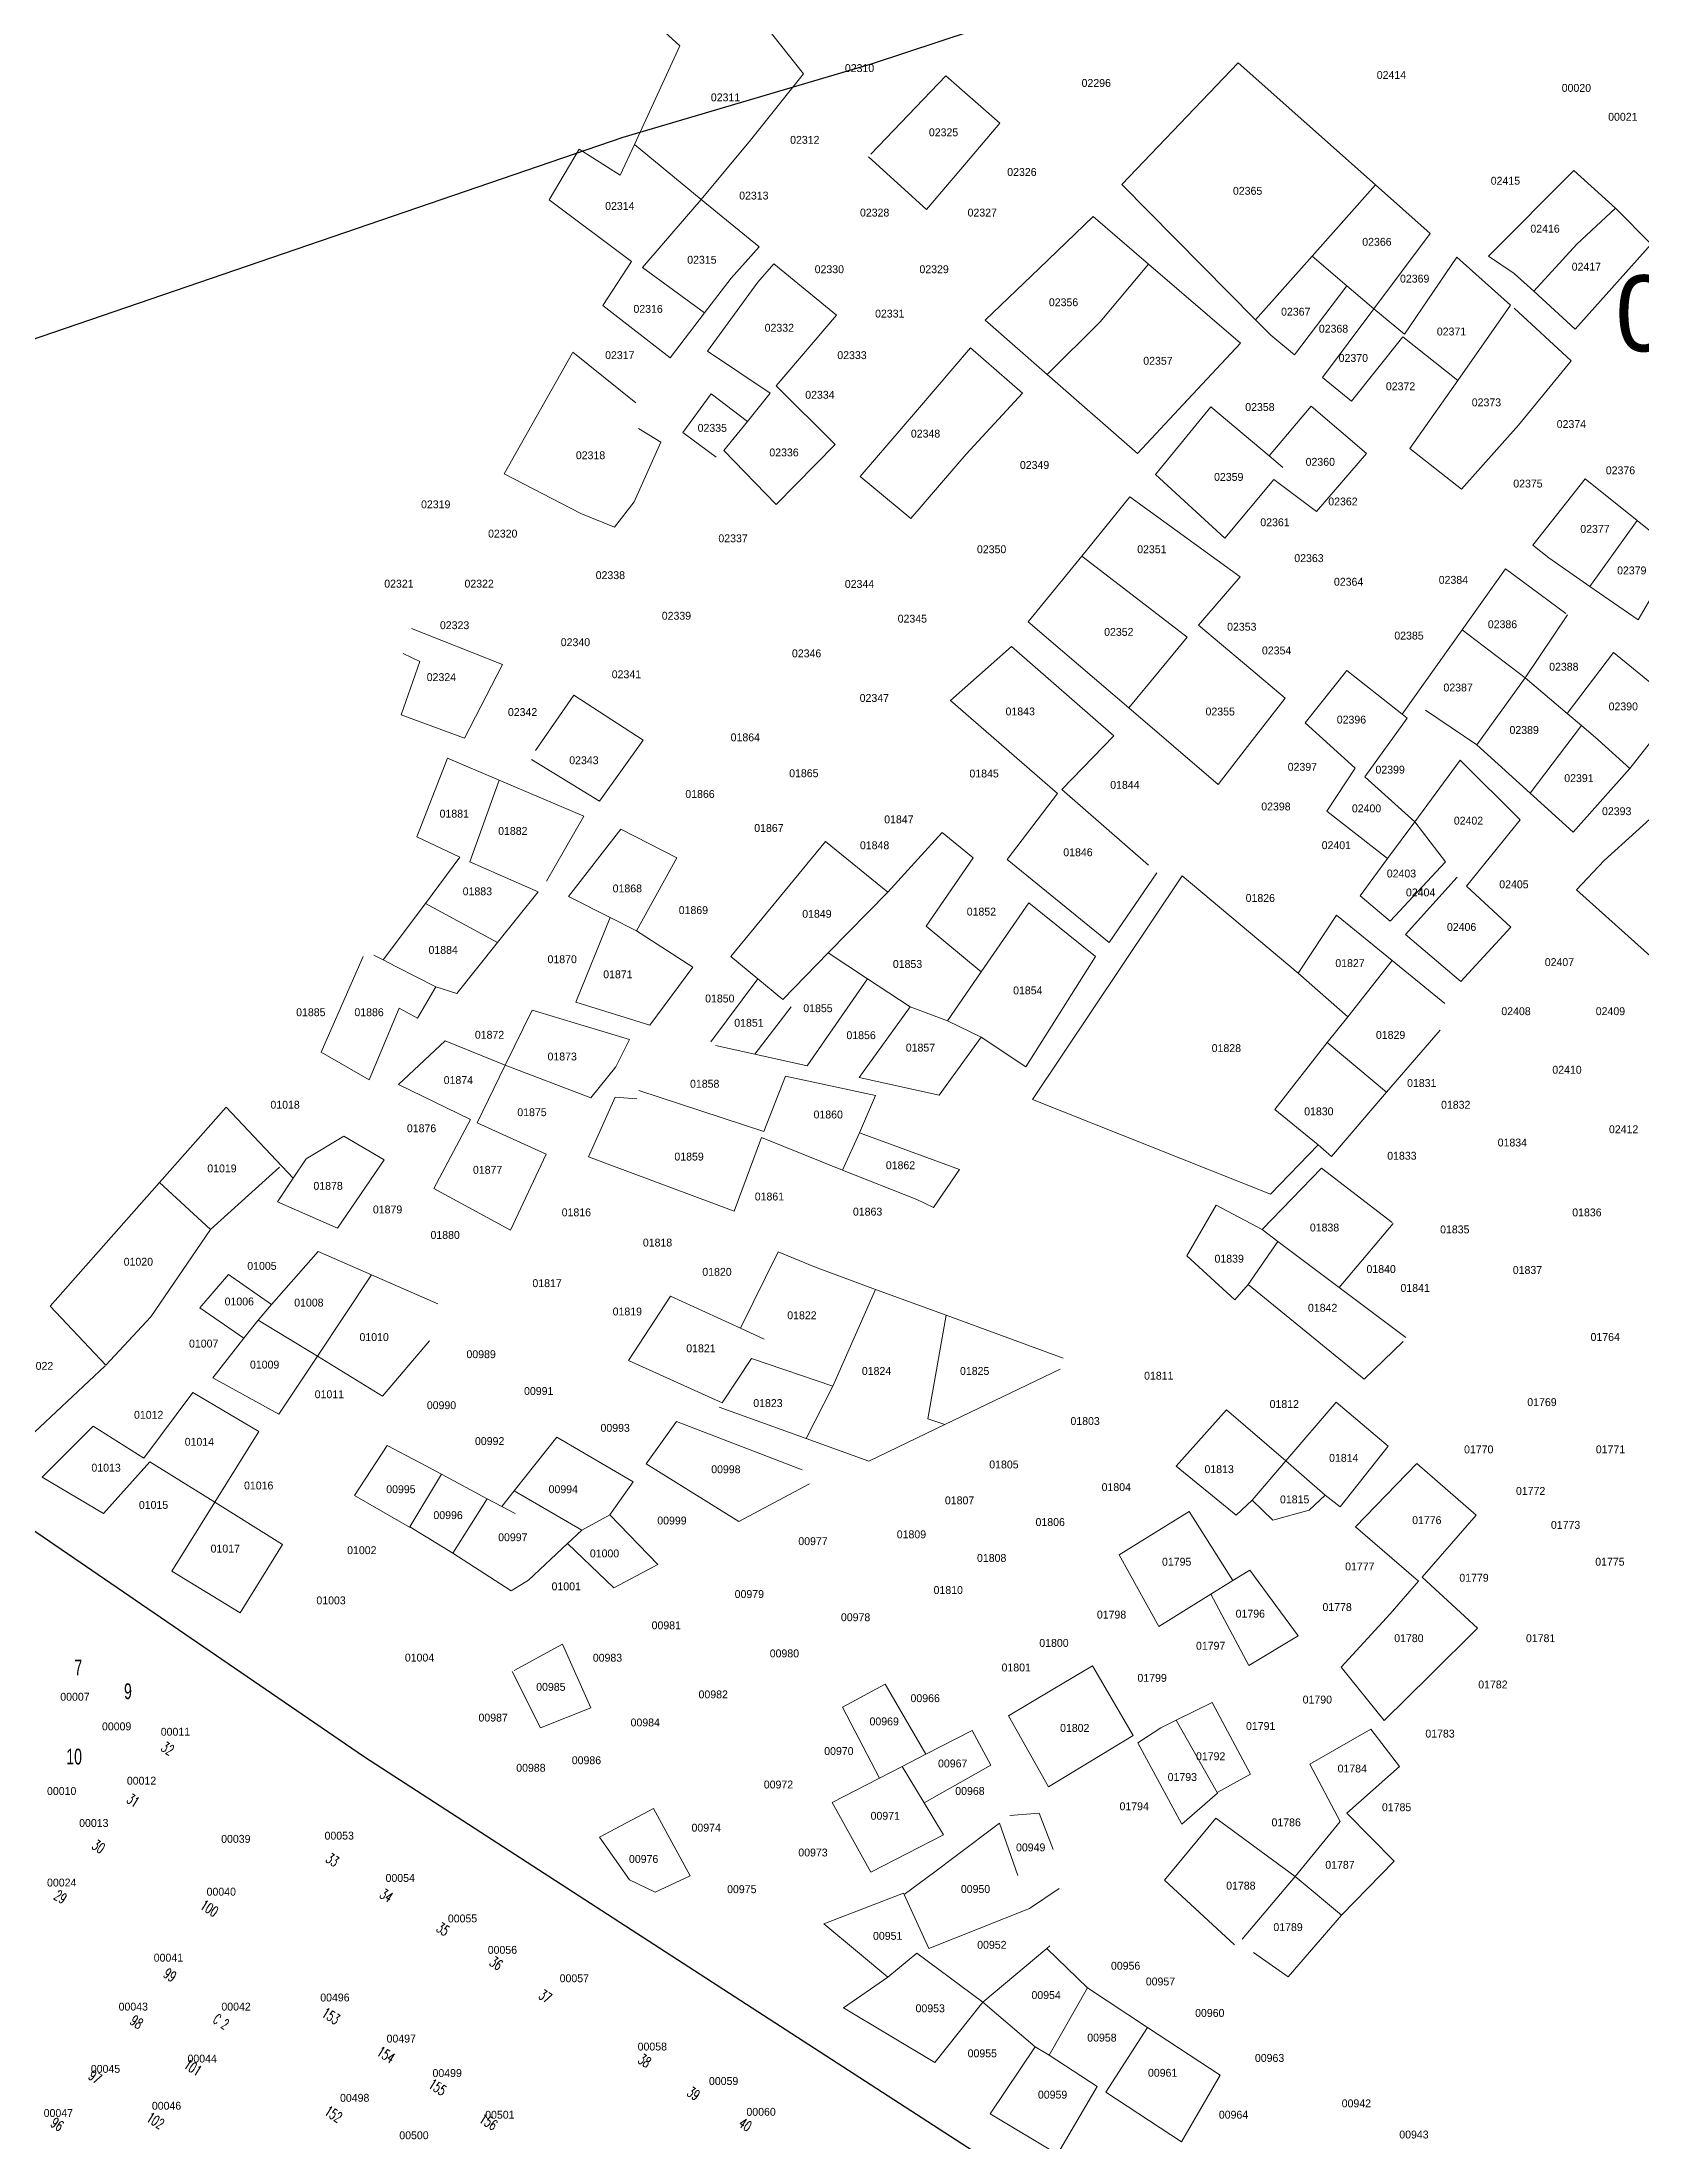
# Model space of a CAD drawing. Header units: metres. Extents: x 245232 to 248406, y 1633796 to 1637634.
# Drawn here: x 247578.4 to 247882.7, y 1635361.4 to 1635761 of the extents above; entities that cross this region are included whole.
import ezdxf
from ezdxf.enums import TextEntityAlignment as Align

# ---------------------------------------------------------------- set-up
doc = ezdxf.new("R2010")
doc.units = ezdxf.units.M
doc.header["$MEASUREMENT"] = 0
for name, color, linetype in [('historique_numero_parcelle', 7, 'Continuous'), ('limites_sections', 7, 'Continuous'), ('numero_lot', 7, 'Continuous')]:
    doc.layers.add(name, color=color, linetype=linetype)
doc.layers.add('LIMITES_PARCELLES', color=7, linetype='Continuous', lineweight=0, true_color=0xffffff)
doc.styles.add('Style-ENGINEERING', font='ENGINEERING.shx')
doc.styles.add('Style-FANCY', font='FANCY.shx')
doc.styles.add('Style-STANDARD', font='STANDARD.shx')

msp = doc.modelspace()

# ---------------------------------------------------------------- linework, layer by layer
at = {"layer": 'limites_parcelles'}
for p, q in [((247699.682, 1635760.267), (247695.449, 1635764.077)), ((247715.895, 1635764.123), (247723.198, 1635754.915)), ((247691.057, 1635741.485), (247699.682, 1635760.267)), ((247723.198, 1635754.915), (247713.144, 1635742.321)), ((247735.983, 1635739.629), (247750.271, 1635754.552)), ((247750.271, 1635754.552), (247760.562, 1635745.511)), ((247783.759, 1635733.87), (247805.852, 1635757.021)), ((247805.852, 1635757.021), (247832.009, 1635733.763)), ((247713.144, 1635742.321), (247703.725, 1635730.997)), ((247760.562, 1635745.511), (247754.207, 1635738.048)), ((247674.812, 1635730.951), (247680.527, 1635740.582)), ((247680.527, 1635740.582), (247688.358, 1635735.608)), ((247688.358, 1635735.608), (247691.057, 1635741.485)), ((247691.057, 1635741.485), (247703.725, 1635730.997)), ((247746.573, 1635729.083), (247735.555, 1635739.144)), ((247754.207, 1635738.048), (247746.573, 1635729.083)), ((247809.162, 1635708.111), (247783.759, 1635733.87)), ((247853.477, 1635720.244), (247869.749, 1635736.516)), ((247869.749, 1635736.516), (247877.686, 1635729.372)), ((247690.475, 1635719.203), (247674.812, 1635730.951)), ((247692.612, 1635718.085), (247703.725, 1635730.997)), ((247703.725, 1635730.997), (247714.766, 1635722.019)), ((247832.009, 1635733.763), (247819.958, 1635720.233)), ((247832.009, 1635733.763), (247842.38, 1635724.541)), ((247768.089, 1635717.96), (247778.273, 1635727.75)), ((247778.273, 1635727.75), (247788.85, 1635718.669)), ((247870.278, 1635722.493), (247877.686, 1635729.372)), ((247877.686, 1635729.372), (247884.433, 1635722.493)), ((247714.766, 1635722.019), (247709.419, 1635716.028)), ((247842.38, 1635724.541), (247831.674, 1635710.176)), ((247862.094, 1635713.552), (247870.278, 1635722.493)), ((247884.433, 1635722.493), (247870.013, 1635706.354)), ((247685.066, 1635710.835), (247690.475, 1635719.203)), ((247704.382, 1635709.43), (247692.612, 1635718.085)), ((247714.499, 1635715.288), (247717.567, 1635718.764)), ((247717.567, 1635718.764), (247729.48, 1635709.01)), ((247757.768, 1635708.038), (247768.089, 1635717.96)), ((247788.85, 1635718.669), (247779.609, 1635707.74)), ((247788.85, 1635718.669), (247806.319, 1635703.672)), ((247819.958, 1635720.233), (247809.162, 1635708.111)), ((247819.958, 1635720.233), (247826.549, 1635714.576)), ((247837.535, 1635705.385), (247847.477, 1635720.01)), ((247847.477, 1635720.01), (247857.703, 1635710.916)), ((247858.371, 1635716.937), (247853.477, 1635720.244)), ((247709.419, 1635716.028), (247704.382, 1635709.43)), ((247704.959, 1635702.119), (247714.499, 1635715.288)), ((247826.549, 1635714.576), (247816.624, 1635701.45)), ((247831.674, 1635710.176), (247826.549, 1635714.576)), ((247862.094, 1635713.552), (247858.371, 1635716.937)), ((247697.828, 1635700.845), (247685.066, 1635710.835)), ((247821.941, 1635697.117), (247831.674, 1635710.176)), ((247831.674, 1635710.176), (247837.535, 1635705.385)), ((247857.703, 1635710.916), (247847.636, 1635696.575)), ((247858.371, 1635710.322), (247869.254, 1635700.303)), ((247870.013, 1635706.354), (247862.094, 1635713.552)), ((247704.382, 1635709.43), (247697.828, 1635700.845)), ((247729.48, 1635709.01), (247718.012, 1635695.543)), ((247769.57, 1635697.691), (247757.768, 1635708.038)), ((247779.609, 1635707.74), (247769.57, 1635697.691)), ((247812.069, 1635705.163), (247809.162, 1635708.111)), ((247679.318, 1635701.942), (247691.322, 1635692.322)), ((247716.879, 1635694.142), (247704.959, 1635702.119)), ((247744.887, 1635690.992), (247754.99, 1635702.746)), ((247754.99, 1635702.746), (247764.87, 1635694.155)), ((247806.319, 1635703.672), (247796.313, 1635692.922)), ((247816.624, 1635701.45), (247812.069, 1635705.163)), ((247837.192, 1635704.88), (247827.418, 1635692.654)), ((247847.636, 1635696.575), (247837.192, 1635704.88)), ((247666.239, 1635678.775), (247679.257, 1635701.847)), ((247869.254, 1635700.303), (247859.205, 1635688.053)), ((247700.238, 1635686.675), (247705.67, 1635693.991)), ((247705.67, 1635693.991), (247712.522, 1635688.757)), ((247712.522, 1635688.757), (247716.879, 1635694.142)), ((247718.012, 1635695.543), (247729.21, 1635684.384)), ((247764.87, 1635694.155), (247754.12, 1635682.533)), ((247786.74, 1635682.638), (247769.57, 1635697.691)), ((247827.418, 1635692.654), (247821.941, 1635697.117)), ((247838.528, 1635683.599), (247847.636, 1635696.575)), ((247733.955, 1635678.272), (247744.887, 1635690.992)), ((247796.313, 1635692.922), (247786.74, 1635682.638)), ((247790.179, 1635678.669), (247800.712, 1635691.534)), ((247800.712, 1635691.534), (247811.772, 1635682.238)), ((247811.772, 1635682.238), (247819.781, 1635691.706)), ((247819.781, 1635691.706), (247830.264, 1635682.638)), ((247691.851, 1635687.453), (247696.084, 1635684.808)), ((247706.562, 1635681.95), (247700.238, 1635686.675)), ((247708.043, 1635683.22), (247712.522, 1635688.757)), ((247859.205, 1635688.053), (247848.359, 1635675.882)), ((247696.084, 1635684.808), (247691.004, 1635673.483)), ((247717.992, 1635672.954), (247708.043, 1635683.22)), ((247729.21, 1635684.384), (247717.992, 1635672.954)), ((247754.12, 1635682.533), (247743.604, 1635670.298)), ((247811.772, 1635682.238), (247814.402, 1635680.027)), ((247830.264, 1635682.638), (247820.752, 1635671.627)), ((247848.359, 1635675.882), (247838.528, 1635683.599)), ((247680.844, 1635671.261), (247666.239, 1635678.775)), ((247743.604, 1635670.298), (247733.955, 1635678.272)), ((247803.359, 1635666.549), (247790.179, 1635678.669)), ((247776.118, 1635663.135), (247785.285, 1635674.436)), ((247785.285, 1635674.436), (247797.486, 1635665.57)), ((247812.682, 1635677.712), (247803.359, 1635666.549)), ((247820.752, 1635671.627), (247812.682, 1635677.712)), ((247861.957, 1635665.207), (247871.901, 1635677.844)), ((247871.901, 1635677.844), (247881.756, 1635669.92)), ((247687.261, 1635668.631), (247680.844, 1635671.261)), ((247691.004, 1635673.483), (247687.261, 1635668.631)), ((247872.805, 1635657.372), (247881.756, 1635669.92)), ((247881.756, 1635669.92), (247889.427, 1635663.752)), ((247765.97, 1635650.623), (247776.118, 1635663.135)), ((247776.118, 1635663.135), (247788.184, 1635653.845)), ((247797.486, 1635665.57), (247806.233, 1635659.213)), ((247864.986, 1635662.829), (247861.957, 1635665.207)), ((247872.805, 1635657.372), (247864.986, 1635662.829)), ((247888.733, 1635662.653), (247881.946, 1635650.991)), ((247806.233, 1635659.213), (247798.315, 1635649.997)), ((247848.489, 1635649.101), (247856.739, 1635660.711)), ((247856.739, 1635660.711), (247868.232, 1635652.211)), ((247881.946, 1635650.991), (247872.805, 1635657.372)), ((247785.073, 1635634.249), (247765.97, 1635650.623)), ((247788.184, 1635653.845), (247796.172, 1635647.695)), ((247798.315, 1635649.997), (247807.062, 1635642.617)), ((247868.499, 1635651.992), (247860.479, 1635639.996)), ((247648.671, 1635649.353), (247665.965, 1635642.499)), ((247751.153, 1635635.674), (247762.749, 1635645.942)), ((247762.749, 1635645.942), (247782.242, 1635628.927)), ((247796.172, 1635647.695), (247790.854, 1635641.253)), ((247837.081, 1635633.047), (247848.489, 1635649.101)), ((247860.479, 1635639.996), (247848.489, 1635649.101)), ((247646.66, 1635632.949), (247650.258, 1635643.109)), ((247650.258, 1635643.109), (247647.083, 1635644.591)), ((247665.965, 1635642.499), (247658.725, 1635628.504)), ((247807.062, 1635642.617), (247814.799, 1635636.089)), ((247868.46, 1635633.201), (247877.282, 1635644.795)), ((247877.282, 1635644.795), (247887.282, 1635636.6)), ((247790.854, 1635641.253), (247785.073, 1635634.249)), ((247818.645, 1635631.444), (247826.56, 1635641.363)), ((247826.56, 1635641.363), (247837.081, 1635633.047)), ((247860.479, 1635639.996), (247851.298, 1635627.208)), ((247860.479, 1635639.996), (247868.46, 1635633.201)), ((247672.21, 1635626.165), (247679.542, 1635636.711)), ((247679.542, 1635636.711), (247692.69, 1635628.15)), ((247771.526, 1635617.947), (247751.153, 1635635.674)), ((247802.086, 1635619.667), (247785.073, 1635634.249)), ((247814.799, 1635636.089), (247807.677, 1635626.89)), ((247889.659, 1635634.55), (247880.352, 1635622.728)), ((247658.725, 1635628.504), (247646.66, 1635632.949)), ((247828.147, 1635622.798), (247818.645, 1635631.444)), ((247838.043, 1635632.287), (247829.965, 1635621.161)), ((247837.081, 1635633.047), (247838.043, 1635632.287)), ((247851.298, 1635627.208), (247841.509, 1635633.822)), ((247861.415, 1635618.03), (247871.159, 1635630.903)), ((247871.159, 1635630.903), (247868.46, 1635633.201)), ((247874.37, 1635628.169), (247871.159, 1635630.903)), ((247692.69, 1635628.15), (247684.376, 1635616.518)), ((247782.242, 1635628.927), (247772.312, 1635618.753)), ((247807.677, 1635626.89), (247802.086, 1635619.667)), ((247861.415, 1635618.03), (247851.298, 1635627.208)), ((247880.352, 1635622.728), (247874.37, 1635628.169)), ((247649.663, 1635609.745), (247655.484, 1635624.668)), ((247655.484, 1635624.668), (247665.334, 1635620.486)), ((247684.376, 1635616.518), (247671.465, 1635624.456)), ((247822.743, 1635614.62), (247828.147, 1635622.798)), ((247839.469, 1635612.603), (247848.111, 1635624.328)), ((247848.111, 1635624.328), (247859.513, 1635612.99)), ((247880.352, 1635622.728), (247869.593, 1635610.612)), ((247665.334, 1635620.486), (247659.714, 1635604.996)), ((247665.334, 1635620.486), (247681.413, 1635613.661)), ((247761.93, 1635605.403), (247771.526, 1635617.947)), ((247772.312, 1635618.753), (247788.856, 1635604.321)), ((247829.965, 1635621.161), (247839.469, 1635612.603)), ((247869.593, 1635610.612), (247861.415, 1635618.03)), ((247834.317, 1635605.614), (247822.743, 1635614.62)), ((247875.508, 1635605.247), (247887.575, 1635616.159)), ((247681.413, 1635613.661), (247674.322, 1635601.278)), ((247678.497, 1635598.395), (247688.447, 1635611.174)), ((247688.447, 1635611.174), (247699.1, 1635605.754)), ((247744.949, 1635605.48), (247749.563, 1635610.551)), ((247749.563, 1635610.551), (247755.489, 1635605.752)), ((247834.317, 1635605.614), (247839.469, 1635612.603)), ((247839.469, 1635612.603), (247845.296, 1635604.963)), ((247859.513, 1635612.99), (247849.34, 1635600.357)), ((247657.812, 1635605.829), (247649.663, 1635609.745)), ((247709.402, 1635586.938), (247727.394, 1635608.846)), ((247727.394, 1635608.846), (247739.247, 1635599.215)), ((247651.278, 1635597.049), (247657.812, 1635605.829)), ((247659.714, 1635604.996), (247672.736, 1635599.293)), ((247699.1, 1635605.754), (247691.421, 1635591.852)), ((247739.247, 1635599.215), (247744.949, 1635605.48)), ((247755.489, 1635605.752), (247746.549, 1635592.715)), ((247781.316, 1635589.637), (247761.93, 1635605.403)), ((247766.764, 1635559.739), (247795.206, 1635602.337)), ((247790.444, 1635602.866), (247781.316, 1635589.637)), ((247795.206, 1635602.337), (247817.312, 1635583.781)), ((247829.073, 1635598.5), (247834.317, 1635605.614)), ((247834.317, 1635605.614), (247834.317, 1635605.614)), ((247845.296, 1635604.963), (247834.767, 1635593.671)), ((247837.717, 1635591.168), (247847.514, 1635602.055)), ((247870.269, 1635599.664), (247875.508, 1635605.247)), ((247672.736, 1635599.293), (247665, 1635589.607)), ((247686.431, 1635594.378), (247678.497, 1635598.395)), ((247727.925, 1635587.654), (247739.247, 1635599.215)), ((247834.767, 1635593.671), (247829.073, 1635598.5)), ((247849.34, 1635600.357), (247857.72, 1635592.565)), ((247907.416, 1635566.168), (247870.269, 1635599.664)), ((247643.278, 1635586.3), (247651.278, 1635597.049)), ((247665, 1635589.607), (247651.278, 1635597.049)), ((247679.907, 1635578.245), (247686.431, 1635594.378)), ((247686.431, 1635594.378), (247691.421, 1635591.852)), ((247757.001, 1635584.054), (247766.057, 1635597.194)), ((247766.057, 1635597.194), (247778.723, 1635586.938)), ((247817.312, 1635583.781), (247824.616, 1635594.847)), ((247824.616, 1635594.847), (247835.182, 1635586.202)), ((247691.421, 1635591.852), (247702.165, 1635584.936)), ((247746.549, 1635592.715), (247757.001, 1635584.054)), ((247848.256, 1635582.228), (247837.717, 1635591.168)), ((247857.72, 1635592.565), (247848.256, 1635582.228)), ((247631.452, 1635568.745), (247639.466, 1635586.936)), ((247641.479, 1635587.225), (247643.278, 1635586.3)), ((247643.278, 1635586.3), (247645.795, 1635585.007)), ((247665, 1635589.607), (247657.286, 1635579.948)), ((247714.525, 1635582.697), (247709.402, 1635586.938)), ((247719.244, 1635578.789), (247727.925, 1635587.654)), ((247735.359, 1635582.739), (247727.925, 1635587.654)), ((247778.723, 1635586.938), (247765.494, 1635565.983)), ((247835.182, 1635586.202), (247826.721, 1635575.452)), ((247835.182, 1635586.202), (247845.213, 1635577.995)), ((247645.795, 1635585.007), (247653.261, 1635581.17)), ((247702.165, 1635584.936), (247693.95, 1635573.92)), ((247705.603, 1635570.699), (247714.525, 1635582.697)), ((247714.525, 1635582.697), (247719.244, 1635578.789)), ((247735.359, 1635582.739), (247723.929, 1635566.132)), ((247743.48, 1635577.369), (247735.359, 1635582.739)), ((247757.001, 1635584.054), (247750.571, 1635574.723)), ((247817.312, 1635583.781), (247826.721, 1635575.452)), ((247653.261, 1635581.17), (247649.769, 1635575.243)), ((247657.286, 1635579.948), (247653.261, 1635581.17)), ((247693.95, 1635573.92), (247679.907, 1635578.245)), ((247646.276, 1635577.148), (247640.561, 1635563.496)), ((247649.769, 1635575.243), (247646.276, 1635577.148)), ((247666.485, 1635566.303), (247671.592, 1635576.756)), ((247671.592, 1635576.756), (247690.14, 1635571.169)), ((247720.831, 1635577.369), (247713.927, 1635568.347)), ((247733.764, 1635563.955), (247743.48, 1635577.369)), ((247750.571, 1635574.723), (247743.48, 1635577.369)), ((247757.027, 1635571.592), (247750.571, 1635574.723)), ((247826.721, 1635575.452), (247822.831, 1635570.61)), ((247646.197, 1635562.578), (247655.034, 1635570.881)), ((247655.034, 1635570.881), (247666.485, 1635566.303)), ((247690.14, 1635571.169), (247687.494, 1635565.983)), ((247713.927, 1635568.347), (247706.439, 1635570.005)), ((247757.027, 1635571.592), (247748.984, 1635560.585)), ((247765.494, 1635565.983), (247757.027, 1635571.592)), ((247822.831, 1635570.61), (247812.83, 1635557.83)), ((247834.104, 1635561.113), (247822.831, 1635570.61)), ((247844.287, 1635572.968), (247834.104, 1635561.113)), ((247640.561, 1635563.496), (247631.452, 1635568.745)), ((247666.485, 1635566.303), (247661.125, 1635555.335)), ((247682.765, 1635560.043), (247666.485, 1635566.303)), ((247723.929, 1635566.132), (247713.927, 1635568.347)), ((247659.877, 1635555.941), (247646.197, 1635562.578)), ((247687.494, 1635565.983), (247682.765, 1635560.043)), ((247715.651, 1635553.633), (247719.751, 1635564.182)), ((247719.751, 1635564.182), (247736.919, 1635560.48)), ((247748.984, 1635560.585), (247733.764, 1635563.955)), ((247600.687, 1635543.95), (247613.362, 1635558.31)), ((247613.362, 1635558.31), (247626.153, 1635544.769)), ((247682.309, 1635548.838), (247687.389, 1635560.162)), ((247687.389, 1635560.162), (247691.516, 1635559.845)), ((247691.871, 1635561.434), (247715.651, 1635553.633)), ((247736.919, 1635560.48), (247733.849, 1635553.389)), ((247812.008, 1635541.747), (247766.764, 1635559.739)), ((247834.104, 1635561.113), (247823.624, 1635548.911)), ((247652.87, 1635542.794), (247659.877, 1635555.941)), ((247661.125, 1635555.335), (247674.265, 1635549.367)), ((247812.83, 1635557.83), (247821.096, 1635551.105)), ((247628.581, 1635548.461), (247635.742, 1635552.754)), ((247635.742, 1635552.754), (247643.442, 1635548.276)), ((247715.206, 1635552.491), (247709.99, 1635538.527)), ((247730.638, 1635546.326), (247715.206, 1635552.491)), ((247730.638, 1635546.326), (247733.849, 1635553.389)), ((247733.849, 1635553.389), (247752.899, 1635546.404)), ((247821.096, 1635551.105), (247812.008, 1635541.747)), ((247823.624, 1635548.911), (247821.096, 1635551.105)), ((247623.522, 1635546.88), (247610.399, 1635535.027)), ((247626.153, 1635544.769), (247628.581, 1635548.461)), ((247643.442, 1635548.276), (247634.544, 1635535.27)), ((247674.265, 1635549.367), (247667.492, 1635534.868)), ((247709.99, 1635538.527), (247682.309, 1635548.838)), ((247744.75, 1635540.689), (247730.638, 1635546.326)), ((247752.899, 1635546.404), (247747.925, 1635539.207)), ((247810.42, 1635535), (247821.765, 1635546.703)), ((247821.765, 1635546.703), (247835.159, 1635536.323)), ((247579.919, 1635520.422), (247600.687, 1635543.95)), ((247610.399, 1635535.027), (247600.687, 1635543.95)), ((247623.184, 1635540.254), (247626.153, 1635544.769)), ((247667.492, 1635534.868), (247652.87, 1635542.794)), ((247634.544, 1635535.27), (247623.184, 1635540.254)), ((247747.925, 1635539.207), (247744.75, 1635540.689)), ((247796.133, 1635529.973), (247801.689, 1635539.63)), ((247801.689, 1635539.63), (247810.42, 1635535)), ((247610.399, 1635535.027), (247599.074, 1635518.411)), ((247813.407, 1635532.759), (247810.42, 1635535)), ((247835.366, 1635536.161), (247825.124, 1635523.969)), ((247622.044, 1635520.744), (247630.859, 1635530.794)), ((247630.859, 1635530.794), (247641.047, 1635526.366)), ((247711.201, 1635516.209), (247718.393, 1635530.756)), ((247718.393, 1635530.756), (247725.277, 1635527.883)), ((247813.407, 1635532.759), (247807.774, 1635524.549)), ((247825.124, 1635523.969), (247813.407, 1635532.759)), ((247608.386, 1635520.134), (247613.847, 1635526.437)), ((247613.847, 1635526.437), (247622.044, 1635520.744)), ((247641.047, 1635526.366), (247630.749, 1635510.898)), ((247641.047, 1635526.366), (247653.628, 1635520.898)), ((247725.277, 1635527.883), (247736.918, 1635523.612)), ((247805.261, 1635521.639), (247796.133, 1635529.973)), ((247689.911, 1635510.108), (247697.876, 1635522.328)), ((247697.876, 1635522.328), (247711.201, 1635516.209)), ((247736.918, 1635523.612), (247728.759, 1635505.202)), ((247736.918, 1635523.612), (247750.343, 1635518.686)), ((247807.774, 1635524.549), (247805.261, 1635521.639)), ((247829.867, 1635506.557), (247807.774, 1635524.549)), ((247825.124, 1635523.969), (247831.669, 1635519.059)), ((247590.502, 1635509.211), (247579.919, 1635520.422)), ((247599.074, 1635518.411), (247590.502, 1635509.211)), ((247616.756, 1635514.335), (247608.386, 1635520.134)), ((247619.454, 1635517.791), (247622.044, 1635520.744)), ((247750.343, 1635518.686), (247746.886, 1635498.993)), ((247750.343, 1635518.686), (247772.585, 1635510.526)), ((247831.669, 1635519.059), (247837.807, 1635514.454)), ((247610.846, 1635506.765), (247616.756, 1635514.335)), ((247616.756, 1635514.335), (247619.454, 1635517.791)), ((247630.749, 1635510.898), (247619.454, 1635517.791)), ((247715.736, 1635514.126), (247711.201, 1635516.209)), ((247630.749, 1635510.898), (247623.389, 1635499.844)), ((247643.15, 1635503.329), (247630.749, 1635510.898)), ((247652.04, 1635513.807), (247643.15, 1635503.329)), ((247707.709, 1635502.059), (247689.911, 1635510.108)), ((247713.317, 1635510.491), (247707.709, 1635502.059)), ((247728.759, 1635505.202), (247713.317, 1635510.491)), ((247837.275, 1635513.701), (247829.867, 1635506.557)), ((247590.396, 1635509.097), (247574.839, 1635494.492)), ((247623.389, 1635499.844), (247610.846, 1635506.765)), ((247772.055, 1635508.409), (247750.116, 1635497.886)), ((247597.748, 1635491.525), (247607.04, 1635503.976)), ((247607.04, 1635503.976), (247619.632, 1635496.588)), ((247728.759, 1635505.202), (247723.713, 1635495.251)), ((247814.935, 1635490.969), (247824.511, 1635502.145)), ((247824.511, 1635502.145), (247834.391, 1635493.804)), ((247693.276, 1635490.398), (247699.03, 1635498.461)), ((247699.03, 1635498.461), (247722.949, 1635489.254)), ((247723.713, 1635495.251), (247707.179, 1635501.213)), ((247746.886, 1635498.993), (247750.116, 1635497.886)), ((247794.069, 1635489.994), (247803.643, 1635500.726)), ((247803.643, 1635500.726), (247814.935, 1635490.969)), ((247578.38, 1635487.878), (247588.061, 1635497.559)), ((247588.061, 1635497.559), (247597.748, 1635491.525)), ((247619.632, 1635496.588), (247611.245, 1635483.119)), ((247668.192, 1635485.277), (247676.313, 1635495.475)), ((247676.313, 1635495.475), (247690.832, 1635486.973)), ((247735.649, 1635490.947), (247723.713, 1635495.251)), ((247750.116, 1635497.886), (247735.649, 1635490.947)), ((247598.883, 1635490.818), (247590.03, 1635480.945)), ((247611.245, 1635483.119), (247598.883, 1635490.818)), ((247637.814, 1635484.414), (247643.997, 1635493.937)), ((247643.997, 1635493.937), (247650.26, 1635490.604)), ((247650.26, 1635490.604), (247654.323, 1635488.442)), ((247710.906, 1635479.47), (247693.276, 1635490.398)), ((247808.568, 1635483.539), (247814.935, 1635490.969)), ((247814.935, 1635490.969), (247822.432, 1635484.491)), ((247834.391, 1635493.804), (247825.29, 1635482.269)), ((247828.171, 1635478.404), (247839.864, 1635490.466)), ((247839.864, 1635490.466), (247851.158, 1635480.642)), ((247590.03, 1635480.945), (247578.38, 1635487.878)), ((247654.323, 1635488.442), (247648.31, 1635478.448)), ((247654.323, 1635488.442), (247663.063, 1635483.791)), ((247690.832, 1635486.973), (247686.359, 1635480.704)), ((247724.324, 1635486.608), (247710.906, 1635479.47)), ((247805.499, 1635480.681), (247794.069, 1635489.994)), ((247603.063, 1635469.978), (247611.245, 1635483.119)), ((247611.245, 1635483.119), (247624.12, 1635475.1)), ((247648.278, 1635478.395), (247637.814, 1635484.414)), ((247656.534, 1635473.411), (247663.063, 1635483.791)), ((247663.063, 1635483.791), (247665.834, 1635482.317)), ((247665.834, 1635482.317), (247668.192, 1635485.277)), ((247665.834, 1635482.317), (247668.367, 1635480.969)), ((247668.192, 1635485.277), (247681.067, 1635477.794)), ((247808.568, 1635483.539), (247805.499, 1635480.681)), ((247812.484, 1635479.729), (247808.568, 1635483.539)), ((247822.432, 1635484.491), (247819.363, 1635481.634)), ((247825.29, 1635482.269), (247822.432, 1635484.491)), ((247648.31, 1635478.448), (247648.278, 1635478.395)), ((247656.534, 1635473.411), (247648.31, 1635478.448)), ((247681.067, 1635477.794), (247686.359, 1635480.704)), ((247686.359, 1635480.704), (247695.498, 1635471.275)), ((247783.239, 1635473.131), (247796.555, 1635481.378)), ((247796.555, 1635481.378), (247804.855, 1635468.218)), ((247819.363, 1635481.634), (247812.484, 1635479.729)), ((247840.192, 1635468.07), (247828.171, 1635478.404)), ((247851.158, 1635480.642), (247840.877, 1635468.855)), ((247624.12, 1635475.1), (247616.057, 1635462.054)), ((247678.336, 1635475.241), (247670.881, 1635468.269)), ((247681.067, 1635477.794), (247678.336, 1635475.241)), ((247687.12, 1635466.818), (247678.336, 1635475.241)), ((247667.573, 1635466.284), (247656.534, 1635473.411)), ((247695.498, 1635471.275), (247687.12, 1635466.818)), ((247790.78, 1635459.49), (247783.239, 1635473.131)), ((247804.857, 1635468.219), (247808.084, 1635470.219)), ((247808.084, 1635470.219), (247817.287, 1635457.698)), ((247616.057, 1635462.054), (247603.063, 1635469.978)), ((247670.881, 1635468.269), (247667.573, 1635466.284)), ((247804.855, 1635468.218), (247800.692, 1635465.636)), ((247804.855, 1635468.218), (247804.857, 1635468.219)), ((247834.814, 1635461.904), (247840.192, 1635468.07)), ((247840.877, 1635468.855), (247851.397, 1635459.155)), ((247800.692, 1635465.636), (247790.78, 1635459.49)), ((247807.934, 1635452.046), (247800.692, 1635465.636)), ((247825.455, 1635451.712), (247834.814, 1635461.904)), ((247851.397, 1635459.155), (247842.317, 1635450.168)), ((247668.179, 1635451.109), (247677.336, 1635456.091)), ((247677.336, 1635456.091), (247682.771, 1635444)), ((247817.287, 1635457.698), (247807.934, 1635452.046)), ((247673.156, 1635440.17), (247667.801, 1635450.879)), ((247770.72, 1635447.554), (247778.16, 1635451.981)), ((247778.16, 1635451.981), (247785.892, 1635438.727)), ((247833.647, 1635441.587), (247825.455, 1635451.712)), ((247842.317, 1635450.168), (247833.647, 1635441.587)), ((247730.647, 1635444.152), (247738.723, 1635448.479)), ((247738.723, 1635448.479), (247746.474, 1635435.153)), ((247762.199, 1635442.484), (247770.72, 1635447.554)), ((247682.771, 1635444), (247673.156, 1635440.17)), ((247737.684, 1635430.627), (247730.647, 1635444.152)), ((247769.78, 1635428.99), (247762.199, 1635442.484)), ((247794.074, 1635441.629), (247800.961, 1635445.04)), ((247800.961, 1635445.04), (247808.209, 1635431.38)), ((247746.474, 1635435.153), (247755.316, 1635439.706)), ((247755.316, 1635439.706), (247758.842, 1635433.108)), ((247785.892, 1635438.727), (247769.78, 1635428.99)), ((247786.768, 1635437.366), (247791.18, 1635440.195)), ((247791.18, 1635440.195), (247794.074, 1635441.629)), ((247794.074, 1635441.629), (247801.919, 1635427.875)), ((247819.496, 1635433.252), (247831.133, 1635439.931)), ((247831.133, 1635439.931), (247836.564, 1635432.802)), ((247741.986, 1635432.842), (247746.474, 1635435.153)), ((247795.139, 1635421.884), (247786.768, 1635437.366)), ((247728.631, 1635425.965), (247737.684, 1635430.627)), ((247737.684, 1635430.627), (247741.986, 1635432.842)), ((247746.178, 1635425.917), (247741.986, 1635432.842)), ((247758.842, 1635433.108), (247746.178, 1635425.917)), ((247808.209, 1635431.38), (247801.919, 1635427.875)), ((247825.255, 1635422.364), (247819.496, 1635433.252)), ((247836.564, 1635432.802), (247826.559, 1635423.963)), ((247801.978, 1635427.772), (247795.139, 1635421.884)), ((247801.919, 1635427.875), (247801.978, 1635427.772)), ((247684.372, 1635419.359), (247694.657, 1635424.87)), ((247694.657, 1635424.87), (247701.623, 1635412.057)), ((247735.998, 1635412.71), (247728.631, 1635425.965)), ((247746.178, 1635425.917), (247749.864, 1635419.827)), ((247762.473, 1635423.527), (247768.029, 1635423.923)), ((247768.029, 1635423.923), (247770.675, 1635417.044)), ((247791.842, 1635411.223), (247801.631, 1635422.997)), ((247801.631, 1635422.997), (247816.717, 1635411.898)), ((247816.717, 1635411.898), (247825.255, 1635422.364)), ((247826.559, 1635423.963), (247835.577, 1635414.824)), ((247690.121, 1635411.269), (247684.372, 1635419.359)), ((247749.864, 1635419.827), (247735.998, 1635412.71)), ((247752.066, 1635415.734), (247760.502, 1635422.051)), ((247760.502, 1635422.051), (247763.976, 1635412.102)), ((247748.166, 1635412.814), (247752.066, 1635415.734)), ((247835.577, 1635414.824), (247825.521, 1635404.546)), ((247694.96, 1635408.918), (247690.121, 1635411.269)), ((247701.623, 1635412.057), (247694.96, 1635408.918)), ((247742.367, 1635408.471), (247748.166, 1635412.814)), ((247805.203, 1635398.92), (247791.842, 1635411.223)), ((247816.717, 1635411.898), (247806.659, 1635399.979)), ((247816.717, 1635411.898), (247825.521, 1635404.546)), ((247727.102, 1635402.902), (247742.241, 1635408.75)), ((247742.241, 1635408.75), (247742.367, 1635408.471)), ((247747.016, 1635398.193), (247742.367, 1635408.471)), ((247771.866, 1635409.636), (247766.177, 1635405.799)), ((247733.491, 1635397.557), (247727.102, 1635402.902)), ((247766.177, 1635405.799), (247747.016, 1635398.193)), ((247825.542, 1635404.529), (247815.39, 1635392.835)), ((247825.521, 1635404.546), (247825.542, 1635404.529)), ((247757.344, 1635387.98), (247769.468, 1635398.203)), ((247769.468, 1635398.203), (247770.071, 1635398.711)), ((247769.468, 1635398.203), (247777.233, 1635390.741)), ((247739.247, 1635392.742), (247733.491, 1635397.557)), ((247739.247, 1635392.742), (247744.75, 1635397.293)), ((247744.75, 1635397.293), (247757.344, 1635387.98)), ((247815.39, 1635392.835), (247808.775, 1635397.465)), ((247730.823, 1635386.941), (247739.247, 1635392.742)), ((247777.233, 1635390.741), (247769.938, 1635377.926)), ((247777.233, 1635390.741), (247788.662, 1635383.193)), ((247748.199, 1635376.502), (247730.823, 1635386.941)), ((247757.344, 1635387.98), (247748.199, 1635376.502)), ((247767.292, 1635379.513), (247757.344, 1635387.98)), ((247780.736, 1635370.848), (247788.662, 1635383.192)), ((247788.662, 1635383.193), (247788.662, 1635383.192)), ((247788.662, 1635383.192), (247802.435, 1635374.096)), ((247758.74, 1635366.728), (247767.292, 1635379.513)), ((247767.292, 1635379.513), (247769.938, 1635377.926)), ((247769.938, 1635377.926), (247779.079, 1635371.934)), ((247779.079, 1635371.934), (247771.509, 1635359.052)), ((247795.127, 1635361.416), (247780.736, 1635370.848)), ((247802.435, 1635374.096), (247795.127, 1635361.416)), ((247771.509, 1635359.052), (247758.74, 1635366.728))]:
    msp.add_line(p, q, dxfattribs=at)
at = {"layer": 'limites_sections', "flags": 128}
for points in [[(248035.235, 1635855.56), (247736.285, 1635756.84), (247688.837, 1635742.812), (247407.795, 1635646.541), (247359.67, 1635703.852), (247358.082, 1635722.505), (247348.226, 1635742.018), (247296.302, 1635790.305)], [(247307.282, 1635143.838), (247335.725, 1635183.526), (247386.657, 1635252.979), (247462.725, 1635349.552), (247520.934, 1635410.407), (247567.897, 1635483.829), (247639.697, 1635434.654), (247709.15, 1635389.674), (248016.729, 1635190.575), (248105.364, 1635133.689)]]:
    msp.add_lwpolyline(points, dxfattribs=at)

# ---------------------------------------------------------------- texts
at = {"layer": 'historique_numero_parcelle', "style": 'Style-FANCY'}
for s, p in [('02310', (247733.865, 1635756.002)), ('02296', (247778.891, 1635753.17)), ('02414', (247835.035, 1635754.69)), ('02311', (247708.37, 1635750.432)), ('00020', (247870.215, 1635752.236)), ('00021', (247879.049, 1635746.734)), ('02312', (247723.452, 1635742.347)), ('02325', (247749.845, 1635743.784)), ('02326', (247764.747, 1635736.238)), ('02415', (247856.715, 1635734.567)), ('02314', (247688.262, 1635729.77)), ('02313', (247713.757, 1635731.746)), ('02365', (247807.681, 1635732.648)), ('02328', (247736.738, 1635728.512)), ('02327', (247757.206, 1635728.512)), ('02416', (247864.256, 1635725.448)), ('02366', (247832.278, 1635722.946)), ('02315', (247703.882, 1635719.529)), ('02330', (247728.12, 1635717.732)), ('02329', (247748.049, 1635717.732)), ('02417', (247872.111, 1635718.217)), ('02369', (247839.46, 1635715.939)), ('02316', (247693.648, 1635710.186)), ('02331', (247739.611, 1635709.287)), ('02356', (247772.67, 1635711.447)), ('02367', (247816.837, 1635709.65)), ('02332', (247718.604, 1635706.592)), ('02368', (247824.019, 1635706.416)), ('02371', (247846.462, 1635705.877)), ('02317', (247688.262, 1635701.382)), ('02333', (247732.429, 1635701.382)), ('02357', (247790.624, 1635700.307)), ('02370', (247827.789, 1635700.846)), ('02334', (247726.324, 1635693.836)), ('02372', (247836.766, 1635695.456)), ('02358', (247810.015, 1635691.504)), ('02373', (247853.105, 1635692.402)), ('02335', (247705.857, 1635687.547)), ('02348', (247746.419, 1635686.455)), ('02374', (247869.264, 1635688.269)), ('02318', (247682.696, 1635682.337)), ('02336', (247719.502, 1635682.876)), ('02349', (247767.156, 1635680.481)), ('02359', (247804.09, 1635678.208)), ('02360', (247821.505, 1635681.083)), ('02376', (247878.6, 1635679.466)), ('02362', (247825.814, 1635673.537)), ('02375', (247861.005, 1635676.95)), ('02319', (247653.251, 1635672.994)), ('02361', (247812.887, 1635669.584)), ('02320', (247665.998, 1635667.424)), ('02337', (247709.807, 1635666.526)), ('02377', (247873.752, 1635668.326)), ('02350', (247758.987, 1635664.446)), ('02351', (247789.464, 1635664.446)), ('02363', (247819.351, 1635662.756)), ('02321', (247646.249, 1635657.902)), ('02322', (247661.51, 1635657.902)), ('02338', (247686.466, 1635659.519)), ('02344', (247733.851, 1635657.843)), ('02364', (247826.892, 1635658.265)), ('02384', (247846.821, 1635658.624)), ('02379', (247880.754, 1635660.421)), ('02323', (247656.842, 1635649.996)), ('02339', (247699.034, 1635651.793)), ('02345', (247743.906, 1635651.24)), ('02353', (247806.57, 1635649.706)), ('02386', (247856.157, 1635650.179)), ('02340', (247679.823, 1635646.762)), ('02352', (247783.18, 1635648.725)), ('02354', (247813.195, 1635645.189)), ('02385', (247838.382, 1635648.023)), ('02346', (247723.797, 1635644.637)), ('02388', (247867.827, 1635642.094)), ('02324', (247654.328, 1635640.115)), ('02341', (247689.518, 1635640.654)), ('02387', (247847.719, 1635638.142)), ('02342', (247669.769, 1635633.467)), ('02347', (247736.679, 1635636.148)), ('01843', (247764.431, 1635633.584)), ('02355', (247802.467, 1635633.573)), ('02390', (247879.138, 1635634.548)), ('02396', (247827.43, 1635632.033)), ('02389', (247860.286, 1635630.056)), ('01864', (247712.138, 1635628.658)), ('02343', (247681.439, 1635624.304)), ('01865', (247723.27, 1635621.83)), ('01845', (247757.558, 1635621.777)), ('02397', (247818.094, 1635623.049)), ('02399', (247834.791, 1635622.51)), ('01866', (247703.52, 1635617.878)), ('01844', (247784.335, 1635619.621)), ('02391', (247870.7, 1635620.893)), ('01881', (247656.775, 1635614.139)), ('02398', (247813.067, 1635615.503)), ('02400', (247830.303, 1635615.144)), ('02393', (247877.882, 1635614.605)), ('01882', (247667.914, 1635610.854)), ('01867', (247716.627, 1635611.41)), ('01847', (247741.347, 1635613.051)), ('02402', (247849.693, 1635612.808)), ('01848', (247736.731, 1635608.123)), ('01846', (247775.409, 1635606.788)), ('02401', (247824.558, 1635608.137)), ('02403', (247836.946, 1635602.747)), ('01883', (247661.172, 1635599.355)), ('01868', (247689.695, 1635599.911)), ('01826', (247810.099, 1635598.093)), ('02404', (247840.588, 1635599.153)), ('02405', (247858.337, 1635600.693)), ('01869', (247702.263, 1635595.778)), ('01849', (247725.753, 1635595.084)), ('01852', (247757.045, 1635595.494)), ('02406', (247848.385, 1635592.582)), ('01884', (247654.665, 1635588.208)), ('01870', (247677.307, 1635586.435)), ('01853', (247742.989, 1635585.535)), ('01827', (247827.156, 1635585.696)), ('02407', (247866.994, 1635585.89)), ('01871', (247687.9, 1635583.561)), ('01850', (247707.286, 1635578.965)), ('01854', (247765.868, 1635580.505)), ('01885', (247629.492, 1635576.354)), ('01886', (247640.572, 1635576.354)), ('01851', (247712.826, 1635574.345)), ('01855', (247725.958, 1635577.117)), ('02408', (247858.735, 1635576.547)), ('02409', (247876.689, 1635576.547)), ('01872', (247663.482, 1635572.062)), ('01856', (247734.166, 1635571.983)), ('01857', (247745.451, 1635569.622)), ('01828', (247803.636, 1635569.526)), ('01829', (247834.876, 1635572.041)), ('01873', (247677.307, 1635567.929)), ('02410', (247868.43, 1635565.407)), ('01874', (247657.557, 1635563.438)), ('01858', (247704.413, 1635562.743)), ('01831', (247840.801, 1635562.878)), ('01018', (247624.595, 1635558.754)), ('01875', (247671.562, 1635557.329)), ('01830', (247821.231, 1635557.488)), ('01832', (247847.265, 1635558.745)), ('01876', (247650.555, 1635554.274)), ('01860', (247727.907, 1635556.891)), ('02412', (247879.203, 1635554.088)), ('01834', (247858.037, 1635551.559)), ('01019', (247612.591, 1635546.639)), ('01877', (247663.123, 1635546.369)), ('01859', (247701.438, 1635548.883)), ('01862', (247741.655, 1635547.24)), ('01833', (247837.031, 1635549.043)), ('01878', (247632.781, 1635543.315)), ('01861', (247716.725, 1635541.285)), ('01879', (247644.092, 1635538.823)), ('01816', (247679.999, 1635538.274)), ('01863', (247735.397, 1635538.411)), ('01836', (247872.221, 1635538.263)), ('01880', (247655.044, 1635533.972)), ('01838', (247822.308, 1635535.388)), ('01835', (247847.085, 1635535.029)), ('01818', (247695.439, 1635532.525)), ('01839', (247804.174, 1635529.459)), ('01020', (247596.689, 1635528.877)), ('01005', (247620.196, 1635528.088)), ('01820', (247706.75, 1635526.955)), ('01840', (247833.081, 1635527.483)), ('01837', (247860.91, 1635527.303)), ('01006', (247615.887, 1635521.312)), ('01817', (247674.433, 1635524.799)), ('01841', (247839.544, 1635523.889)), ('01008', (247629.122, 1635521.106)), ('01819', (247689.694, 1635519.409)), ('01822', (247722.909, 1635518.69)), ('01842', (247821.949, 1635520.116)), ('01007', (247609.116, 1635513.304)), ('01010', (247641.536, 1635514.536)), ('01764', (247875.7, 1635514.558)), ('01009', (247620.709, 1635509.299)), ('00989', (247661.888, 1635511.282)), ('01821', (247703.698, 1635512.402)), ('01022', (247577.708, 1635509.062)), ('01824', (247737.093, 1635508.09)), ('01825', (247755.765, 1635508.09)), ('01811', (247790.776, 1635507.191)), ('01011', (247633.02, 1635503.653)), ('00990', (247654.347, 1635501.58)), ('00991', (247672.84, 1635504.275)), ('01823', (247716.446, 1635501.981)), ('01812', (247814.655, 1635501.801)), ('01769', (247863.67, 1635502.161)), ('01012', (247598.651, 1635499.751)), ('01803', (247776.772, 1635498.567)), ('01014', (247608.295, 1635494.618)), ('00992', (247663.504, 1635494.753)), ('00993', (247687.383, 1635497.268)), ('01013', (247590.546, 1635489.69)), ('00998', (247708.441, 1635489.388)), ('01805', (247761.331, 1635490.302)), ('01813', (247802.267, 1635489.404)), ('01814', (247825.966, 1635491.56)), ('01770', (247851.641, 1635493.177)), ('01771', (247876.701, 1635493.177)), ('01016', (247619.58, 1635486.302)), ('00995', (247646.627, 1635485.589)), ('00994', (247677.508, 1635485.589)), ('01804', (247782.697, 1635485.99)), ('01015', (247599.574, 1635482.606)), ('01807', (247752.893, 1635483.475)), ('01815', (247816.63, 1635483.655)), ('01772', (247861.516, 1635485.272)), ('00996', (247655.604, 1635480.661)), ('00999', (247698.181, 1635479.635)), ('01806', (247770.129, 1635479.342)), ('01776', (247841.766, 1635479.702)), ('01773', (247868.159, 1635478.803)), ('01017', (247613.219, 1635474.29)), ('01002', (247639.189, 1635473.988)), ('00997', (247667.916, 1635476.452)), ('01000', (247685.357, 1635473.372)), ('00977', (247725.01, 1635475.708)), ('01809', (247743.736, 1635477.007)), ('01808', (247758.997, 1635472.515)), ('01795', (247794.187, 1635471.796)), ('01777', (247829.019, 1635470.898)), ('01775', (247876.597, 1635471.796)), ('01001', (247678.073, 1635467.109)), ('00979', (247712.904, 1635465.646)), ('01810', (247750.738, 1635466.406)), ('01779', (247850.743, 1635468.742)), ('01003', (247633.341, 1635464.44)), ('01798', (247781.799, 1635461.735)), ('01796', (247808.192, 1635461.914)), ('01778', (247824.71, 1635463.172)), ('00981', (247697.104, 1635459.691)), ('00978', (247733.115, 1635461.231)), ('01004', (247650.167, 1635453.557)), ('00983', (247685.921, 1635453.531)), ('00980', (247719.572, 1635454.353)), ('01800', (247770.847, 1635456.345)), ('01797', (247800.651, 1635455.806)), ('01780', (247838.355, 1635457.243)), ('01781', (247863.415, 1635457.243)), ('01801', (247763.665, 1635451.673)), ('01799', (247789.519, 1635449.697)), ('00985', (247675.149, 1635447.987)), ('00982', (247706.03, 1635446.55)), ('00966', (247746.35, 1635445.831)), ('01790', (247820.939, 1635445.565)), ('01782', (247854.334, 1635448.439)), ('00987', (247664.171, 1635442.135)), ('00969', (247738.553, 1635441.416)), ('00984', (247693.103, 1635441.211)), ('01802', (247774.797, 1635440.174)), ('01791', (247810.167, 1635440.534)), ('01783', (247844.28, 1635439.096)), ('00986', (247681.92, 1635434.024)), ('00970', (247729.935, 1635435.77)), ('00967', (247751.582, 1635433.408)), ('01792', (247800.651, 1635434.784)), ('00988', (247671.353, 1635432.587)), ('00972', (247718.444, 1635429.404)), ('01793', (247795.265, 1635430.832)), ('01784', (247827.582, 1635432.449)), ('00968', (247754.865, 1635428.172)), ('00971', (247738.758, 1635423.449)), ('01794', (247786.108, 1635425.262)), ('01786', (247815.014, 1635422.207)), ('01785', (247836.021, 1635425.082)), ('00974', (247704.696, 1635421.191)), ('00949', (247766.421, 1635417.442)), ('00976', (247692.795, 1635415.236)), ('00973', (247725.01, 1635416.468)), ('01787', (247825.248, 1635414.122)), ('00975', (247711.467, 1635409.486)), ('00950', (247755.927, 1635409.522)), ('01788', (247806.396, 1635410.17)), ('01789', (247815.373, 1635402.264)), ('00951', (247739.219, 1635400.605)), ('00952', (247759.034, 1635398.903)), ('00956', (247784.478, 1635394.914)), ('00957', (247791.103, 1635391.922)), ('00953', (247747.309, 1635386.818)), ('00954', (247769.352, 1635389.34)), ('00960', (247800.483, 1635385.938)), ('00955', (247757.217, 1635378.252)), ('00958', (247779.964, 1635381.244)), ('00961', (247791.513, 1635374.556)), ('00963', (247811.856, 1635377.372)), ('00959', (247770.583, 1635370.391)), ('00964', (247804.997, 1635366.577)), ('00942', (247828.367, 1635368.733)), ('00943', (247839.319, 1635362.804))]:
    msp.add_text(s, height=1.5, dxfattribs=at).set_placement(p, align=Align.MIDDLE_CENTER)
for s, p in [('00007', (247584.628, 1635446.102)), ('00009', (247592.561, 1635440.467)), ('00011', (247603.739, 1635439.444)), ('00012', (247597.292, 1635430.13)), ('00010', (247582.102, 1635428.163)), ('00013', (247588.21, 1635422.08)), ('00039', (247615.227, 1635419.063)), ('00053', (247634.894, 1635419.672)), ('00024', (247582.108, 1635410.748)), ('00054', (247646.498, 1635411.623)), ('00040', (247612.461, 1635409.01)), ('00055', (247658.347, 1635403.918)), ('00056', (247665.934, 1635397.939)), ('00041', (247602.402, 1635396.456)), ('00057', (247679.615, 1635392.534)), ('00043', (247595.725, 1635387.141)), ('00042', (247615.269, 1635387.141)), ('00496', (247634.073, 1635388.876)), ('00497', (247646.69, 1635381.057)), ('00058', (247694.446, 1635379.54)), ('00045', (247590.437, 1635375.297)), ('00044', (247608.825, 1635377.251)), ('00499', (247655.428, 1635374.502)), ('00498', (247637.838, 1635369.788)), ('00059', (247708.012, 1635372.986)), ('00047', (247581.469, 1635366.902)), ('00046', (247602.048, 1635368.282)), ('00501', (247665.446, 1635366.568)), ('00060', (247715.139, 1635367.121)), ('00500', (247649.112, 1635362.659))]:
    msp.add_text(s, height=1.5, rotation=0.1323, dxfattribs=at).set_placement(p, align=Align.MIDDLE_CENTER)
at = {"layer": 'limites_sections', "linetype": 'Continuous', "lineweight": 0, "style": 'Style-FANCY'}
msp.add_text('01230111005', height=14.47425, dxfattribs=at).set_placement((247936.847, 1635709.352), align=Align.MIDDLE_CENTER)
at = {"layer": 'numero_lot', "linetype": 'Continuous', "style": 'Style-ENGINEERING', "width": 0.666665}
for s, p in [('7', (247585.259, 1635451.65)), ('9', (247594.708, 1635447.151)), ('10', (247584.476, 1635434.715))]:
    msp.add_text(s, height=3, rotation=0.1323, dxfattribs=at).set_placement(p, align=Align.MIDDLE_CENTER)
at = {"layer": 'numero_lot', "linetype": 'Continuous', "style": 'Style-STANDARD'}
for s, width, p in [('32', 0.688375, (247600.821, 1635435.995)), ('32', 0.688375, (247600.821, 1635435.995)), ('31', 0.667831, (247594.278, 1635426.113)), ('31', 0.667831, (247594.278, 1635426.113)), ('30', 0.701047, (247587.65, 1635417.344)), ('30', 0.701047, (247587.65, 1635417.344)), ('33', 0.695803, (247632.156, 1635414.81)), ('29', 0.701047, (247580.415, 1635407.771)), ('29', 0.701047, (247580.415, 1635407.771)), ('100', 0.711247, (247608.249, 1635405.91)), ('100', 0.711247, (247608.249, 1635405.91)), ('34', 0.705418, (247642.391, 1635408.034)), ('35', 0.687499, (247653.188, 1635401.624)), ('99', 0.701047, (247601.236, 1635392.906)), ('99', 0.701047, (247601.236, 1635392.906)), ('36', 0.704107, (247663.283, 1635395.135)), ('37', 0.69799, (247672.621, 1635388.836)), ('153', 0.707749, (247631.388, 1635385.413)), ('153', 0.707749, (247631.388, 1635385.413)), ('98', 0.702796, (247594.9, 1635383.967)), ('98', 0.702796, (247594.9, 1635383.967)), ('C 2', 0.632866, (247610.702, 1635384.221)), ('C 2', 0.632866, (247610.702, 1635384.221)), ('154', 0.71416, (247641.836, 1635378.052)), ('154', 0.71416, (247641.836, 1635378.052)), ('97', 0.69799, (247587.001, 1635373.503)), ('97', 0.69799, (247587.001, 1635373.503)), ('101', 0.689101, (247605.153, 1635375.605)), ('101', 0.689101, (247605.153, 1635375.605)), ('38', 0.702796, (247691.519, 1635376.607)), ('155', 0.702214, (247651.663, 1635371.848)), ('155', 0.702214, (247651.663, 1635371.848)), ('39', 0.701047, (247700.84, 1635370.361)), ('102', 0.702796, (247598.019, 1635365.492)), ('102', 0.702796, (247598.019, 1635365.492)), ('152', 0.702796, (247631.872, 1635366.728)), ('152', 0.702796, (247631.872, 1635366.728)), ('156', 0.713287, (247661.336, 1635365.275)), ('156', 0.713287, (247661.336, 1635365.275)), ('96', 0.704107, (247579.789, 1635364.507)), ('96', 0.704107, (247579.789, 1635364.507)), ('40', 0.701047, (247710.677, 1635364.46))]:
    msp.add_text(s, height=2, rotation=327.26698, dxfattribs=dict(at, width=width)).set_placement(p)

doc.saveas('drawing.dxf')
